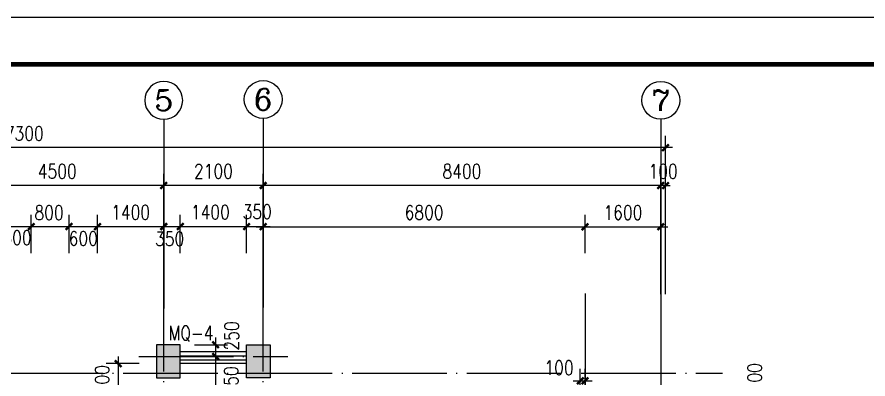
# Model space of a CAD drawing. Extents: x 535358 to 858566, y -185481 to -98609.
# Drawn here: x 797393 to 815370, y -127909 to -120258 of the extents above; entities that cross this region are included whole.
import ezdxf
from ezdxf.enums import TextEntityAlignment as Align

# ---------------------------------------------------------------- set-up
doc = ezdxf.new("R2010")
doc.units = 0
doc.header["$LTSCALE"] = 1000
doc.header["$MEASUREMENT"] = 0
doc.linetypes.add('ACAD_ISO04W100', pattern=[30.5, 24, -3, 0.5, -3])
doc.linetypes.add('DOTE', pattern=[2.42, 2, -0.2, 0.02, -0.2])
doc.layers.get('0').update_dxf_attribs({"linetype": 'CONTINUOUS'})
doc.layers.get('DEFPOINTS').update_dxf_attribs({"linetype": 'CONTINUOUS'})
for name, color, linetype in [('AXIS', 3, 'CONTINUOUS'), ('AXIS_TEXT', 3, 'CONTINUOUS'), ('COLUMN', 7, 'CONTINUOUS'), ('DOTE', 1, 'DOTE'), ('PUB_DIM', 3, 'CONTINUOUS'), ('PUB_TITLE', 4, 'CONTINUOUS'), ('SOLID_HATCH', 251, 'CONTINUOUS'), ('WINDOW', 2, 'CONTINUOUS'), ('WINDOW_TEXT', 7, 'CONTINUOUS')]:
    doc.layers.add(name, color=color, linetype=linetype)
doc.styles.add('_SIMPLEX', font='SIMPLEX.shx', dxfattribs={"width": 0.8})
doc.styles.add('COMPLEX', font='COMPLEX.shx')
doc.styles.add('dim_font', font='SIMPLEX.shx', dxfattribs={"width": 0.8})
doc.styles.add('SIMPLEX', font='SIMPLEX.SHX')
doc.dimstyles.new('DIMN', dxfattribs={"dimtxt": 300, "dimasz": 100, "dimexe": 250, "dimexo": 300, "dimgap": 0, "dimtad": 0, "dimdec": 0, "dimzin": 0, "dimdsep": 46, "dimtxsty": 'dim_font', "dimblk": 'ARCHTICK', "dimcen": 0.09, "dimdle": 150, "dimclrt": 7, "dimazin": 0, "dimtfac": 1, "dimtdec": 0, "dimtix": 1, "dimtmove": 2, "dimatfit": 3, "dimldrblk": 'ARCHTICK', "dimfxl": 1, "dimtvp": 1, "dimtolj": 1, "dimtzin": 0, "dimarcsym": 0})

# ---------------------------------------------------------------- blocks, each defined once
blk = doc.blocks.new('_FZH')
for p, q in [((-0.5, 0.5), (-0.5, -0.5)), ((0.5, 0.5), (-0.5, 0.5)), ((0.5, -0.5), (0.5, 0.5)), ((-0.5, -0.5), (0.5, -0.5))]:
    blk.add_line(p, q)
at = {"layer": 'SOLID_HATCH'}
blk.add_solid([(0.5, 0.5), (0.5, -0.5), (-0.5, 0.5), (-0.5, -0.5)], dxfattribs=at)
blk = doc.blocks.new('_wblk')
for p, q in [((-0.5, 0.5), (0.5, 0.5)), ((0.5, 0.167), (-0.5, 0.167)), ((0.5, -0.167), (-0.5, -0.167)), ((-0.5, -0.5), (0.5, -0.5))]:
    blk.add_line(p, q)
at = {"layer": 'WINDOW_TEXT', "style": 'SIMPLEX', "flags": 9}
blk.add_attdef('A', text='', height=1, dxfattribs=at).set_placement((0, 1.5), align=Align.MIDDLE)
blk = doc.blocks.new('_archtick')
at = {"const_width": 0.5}
blk.add_lwpolyline([(-0.7, -0.7), (0.7, 0.7)], dxfattribs=at)
blk = doc.blocks.new('*D795')
at = {"layer": 'AXIS', "color": 0, "lineweight": -2, "transparency": 16777216}
for p, q in [((800493, -126120), (800493, -123570)), ((802593, -126120), (802593, -123570)), ((802743, -123820), (800343, -123820))]:
    blk.add_line(p, q, dxfattribs=at)
at = {"layer": 'DEFPOINTS', "color": 0, "transparency": 16777216}
for p in [(800493, -123820), (800493, -126420), (802593, -126420)]:
    blk.add_point(p, dxfattribs=at)
at = {"layer": 'AXIS', "color": 0, "lineweight": -2, "transparency": 16777216, "xscale": 100, "yscale": 100, "zscale": 100, "rotation": 180}
blk.add_blockref('_archtick', (800493, -123820), dxfattribs=at)
at = {"layer": 'AXIS', "color": 0, "lineweight": -2, "transparency": 16777216, "xscale": 100, "yscale": 100, "zscale": 100}
blk.add_blockref('_archtick', (802593, -123820), dxfattribs=at)
at = {"layer": 'AXIS', "color": 7, "transparency": 16777216, "insert": (801543, -123520), "char_height": 300, "attachment_point": 5, "style": 'dim_font'}
blk.add_mtext('\\A1;2100', dxfattribs=at)
blk = doc.blocks.new('*D796')
at = {"layer": 'AXIS', "color": 0, "lineweight": -2, "transparency": 16777216}
for p, q in [((795993, -126120), (795993, -123570)), ((800493, -126120), (800493, -123570)), ((800643, -123820), (795843, -123820))]:
    blk.add_line(p, q, dxfattribs=at)
at = {"layer": 'DEFPOINTS', "color": 0, "transparency": 16777216}
for p in [(795993, -123820), (795993, -126420), (800493, -126420)]:
    blk.add_point(p, dxfattribs=at)
at = {"layer": 'AXIS', "color": 0, "lineweight": -2, "transparency": 16777216, "xscale": 100, "yscale": 100, "zscale": 100, "rotation": 180}
blk.add_blockref('_archtick', (795993, -123820), dxfattribs=at)
at = {"layer": 'AXIS', "color": 0, "lineweight": -2, "transparency": 16777216, "xscale": 100, "yscale": 100, "zscale": 100}
blk.add_blockref('_archtick', (800493, -123820), dxfattribs=at)
at = {"layer": 'AXIS', "color": 7, "transparency": 16777216, "insert": (798243, -123520), "char_height": 300, "attachment_point": 5, "style": 'dim_font'}
blk.add_mtext('\\A1;4500', dxfattribs=at)
blk = doc.blocks.new('*D800')
at = {"layer": 'AXIS', "color": 0, "lineweight": -2, "transparency": 16777216}
for p, q in [((783793, -126120), (783793, -122770)), ((811093, -126120), (811093, -122770)), ((811243, -123020), (783643, -123020))]:
    blk.add_line(p, q, dxfattribs=at)
at = {"layer": 'DEFPOINTS', "color": 0, "transparency": 16777216}
for p in [(783793, -123020), (783793, -126420), (811093, -126420)]:
    blk.add_point(p, dxfattribs=at)
at = {"layer": 'AXIS', "color": 0, "lineweight": -2, "transparency": 16777216, "xscale": 100, "yscale": 100, "zscale": 100, "rotation": 180}
blk.add_blockref('_archtick', (783793, -123020), dxfattribs=at)
at = {"layer": 'AXIS', "color": 0, "lineweight": -2, "transparency": 16777216, "xscale": 100, "yscale": 100, "zscale": 100}
blk.add_blockref('_archtick', (811093, -123020), dxfattribs=at)
at = {"layer": 'AXIS', "color": 7, "transparency": 16777216, "insert": (797443, -122720), "char_height": 300, "attachment_point": 5, "style": 'dim_font'}
blk.add_mtext('\\A1;27300', dxfattribs=at)
blk = doc.blocks.new('_axiso')
blk.add_circle((0, 0), 0.5)
at = {"layer": 'AXIS_TEXT', "style": 'COMPLEX', "width": 1.041667}
blk.add_attdef('A', text='', height=0.56, dxfattribs=at).set_placement((-0.25, -0.28), (0.25, -0.28), align=Align.FIT)
blk = doc.blocks.new('*D804')
at = {"layer": 'AXIS', "color": 0, "lineweight": -2, "transparency": 16777216}
for p, q in [((802593, -126120), (802593, -123570)), ((810993, -126120), (810993, -123570)), ((811143, -123820), (802443, -123820))]:
    blk.add_line(p, q, dxfattribs=at)
at = {"layer": 'DEFPOINTS', "color": 0, "transparency": 16777216}
for p in [(802593, -123820), (802593, -126420), (810993, -126420)]:
    blk.add_point(p, dxfattribs=at)
at = {"layer": 'AXIS', "color": 0, "lineweight": -2, "transparency": 16777216, "xscale": 100, "yscale": 100, "zscale": 100, "rotation": 180}
blk.add_blockref('_archtick', (802593, -123820), dxfattribs=at)
at = {"layer": 'AXIS', "color": 0, "lineweight": -2, "transparency": 16777216, "xscale": 100, "yscale": 100, "zscale": 100}
blk.add_blockref('_archtick', (810993, -123820), dxfattribs=at)
at = {"layer": 'AXIS', "color": 7, "transparency": 16777216, "insert": (806793, -123520), "char_height": 300, "attachment_point": 5, "style": 'dim_font'}
blk.add_mtext('\\A1;8400', dxfattribs=at)
blk = doc.blocks.new('*D806')
at = {"layer": 'DEFPOINTS', "color": 0, "transparency": 16777216}
for p in [(809393, -124692), (802593, -125553), (809393, -125553)]:
    blk.add_point(p, dxfattribs=at)
at = {"layer": 'PUB_DIM', "color": 0, "lineweight": -2, "transparency": 16777216}
for p, q in [((802593, -125253), (802593, -124442)), ((809393, -125253), (809393, -124442)), ((802443, -124692), (809543, -124692))]:
    blk.add_line(p, q, dxfattribs=at)
at = {"layer": 'PUB_DIM', "color": 0, "lineweight": -2, "transparency": 16777216, "xscale": 100, "yscale": 100, "zscale": 100, "rotation": 180}
blk.add_blockref('_archtick', (802593, -124692), dxfattribs=at)
at = {"layer": 'PUB_DIM', "color": 0, "lineweight": -2, "transparency": 16777216, "xscale": 100, "yscale": 100, "zscale": 100}
blk.add_blockref('_archtick', (809393, -124692), dxfattribs=at)
at = {"layer": 'PUB_DIM', "color": 7, "transparency": 16777216, "insert": (805993, -124392), "char_height": 300, "attachment_point": 5, "style": 'dim_font'}
blk.add_mtext('\\A1;6800', dxfattribs=at)
blk = doc.blocks.new('*D807')
at = {"layer": 'DEFPOINTS', "color": 0, "transparency": 16777216}
for p in [(810993, -124692), (809393, -125553), (810993, -125553)]:
    blk.add_point(p, dxfattribs=at)
at = {"layer": 'PUB_DIM', "color": 0, "lineweight": -2, "transparency": 16777216}
for p, q in [((809393, -125253), (809393, -124442)), ((810993, -125253), (810993, -124442)), ((809243, -124692), (811143, -124692))]:
    blk.add_line(p, q, dxfattribs=at)
at = {"layer": 'PUB_DIM', "color": 0, "lineweight": -2, "transparency": 16777216, "xscale": 100, "yscale": 100, "zscale": 100, "rotation": 180}
blk.add_blockref('_archtick', (809393, -124692), dxfattribs=at)
at = {"layer": 'PUB_DIM', "color": 0, "lineweight": -2, "transparency": 16777216, "xscale": 100, "yscale": 100, "zscale": 100}
blk.add_blockref('_archtick', (810993, -124692), dxfattribs=at)
at = {"layer": 'PUB_DIM', "color": 7, "transparency": 16777216, "insert": (810193, -124392), "char_height": 300, "attachment_point": 5, "style": 'dim_font'}
blk.add_mtext('\\A1;1600', dxfattribs=at)
blk = doc.blocks.new('*D814')
at = {"layer": 'DEFPOINTS', "color": 0, "transparency": 16777216}
for p in [(797693, -124688), (797093, -125549), (797693, -125549)]:
    blk.add_point(p, dxfattribs=at)
at = {"layer": 'PUB_DIM', "color": 0, "lineweight": -2, "transparency": 16777216}
for p, q in [((797093, -125249), (797093, -124438)), ((797693, -125249), (797693, -124438)), ((796943, -124688), (797843, -124688))]:
    blk.add_line(p, q, dxfattribs=at)
at = {"layer": 'PUB_DIM', "color": 0, "lineweight": -2, "transparency": 16777216, "xscale": 100, "yscale": 100, "zscale": 100, "rotation": 180}
blk.add_blockref('_archtick', (797093, -124688), dxfattribs=at)
at = {"layer": 'PUB_DIM', "color": 0, "lineweight": -2, "transparency": 16777216, "xscale": 100, "yscale": 100, "zscale": 100}
blk.add_blockref('_archtick', (797693, -124688), dxfattribs=at)
at = {"layer": 'PUB_DIM', "color": 7, "transparency": 16777216, "insert": (797393, -124924), "char_height": 300, "attachment_point": 5, "style": 'dim_font'}
blk.add_mtext('\\A1;600', dxfattribs=at)
blk = doc.blocks.new('*D815')
at = {"layer": 'DEFPOINTS', "color": 0, "transparency": 16777216}
for p in [(799093, -124688), (798493, -125549), (799093, -125549)]:
    blk.add_point(p, dxfattribs=at)
at = {"layer": 'PUB_DIM', "color": 0, "lineweight": -2, "transparency": 16777216}
for p, q in [((798493, -125249), (798493, -124438)), ((799093, -125249), (799093, -124438)), ((798343, -124688), (799243, -124688))]:
    blk.add_line(p, q, dxfattribs=at)
at = {"layer": 'PUB_DIM', "color": 0, "lineweight": -2, "transparency": 16777216, "xscale": 100, "yscale": 100, "zscale": 100, "rotation": 180}
blk.add_blockref('_archtick', (798493, -124688), dxfattribs=at)
at = {"layer": 'PUB_DIM', "color": 0, "lineweight": -2, "transparency": 16777216, "xscale": 100, "yscale": 100, "zscale": 100}
blk.add_blockref('_archtick', (799093, -124688), dxfattribs=at)
at = {"layer": 'PUB_DIM', "color": 7, "transparency": 16777216, "insert": (798793, -124939), "char_height": 300, "attachment_point": 5, "style": 'dim_font'}
blk.add_mtext('\\A1;600', dxfattribs=at)
blk = doc.blocks.new('*D816')
at = {"layer": 'DEFPOINTS', "color": 0, "transparency": 16777216}
for p in [(800493, -124688), (799093, -125549), (800493, -125549)]:
    blk.add_point(p, dxfattribs=at)
at = {"layer": 'PUB_DIM', "color": 0, "lineweight": -2, "transparency": 16777216}
for p, q in [((799093, -125249), (799093, -124438)), ((800493, -125249), (800493, -124438)), ((798943, -124688), (800643, -124688))]:
    blk.add_line(p, q, dxfattribs=at)
at = {"layer": 'PUB_DIM', "color": 0, "lineweight": -2, "transparency": 16777216, "xscale": 100, "yscale": 100, "zscale": 100, "rotation": 180}
blk.add_blockref('_archtick', (799093, -124688), dxfattribs=at)
at = {"layer": 'PUB_DIM', "color": 0, "lineweight": -2, "transparency": 16777216, "xscale": 100, "yscale": 100, "zscale": 100}
blk.add_blockref('_archtick', (800493, -124688), dxfattribs=at)
at = {"layer": 'PUB_DIM', "color": 7, "transparency": 16777216, "insert": (799793, -124388), "char_height": 300, "attachment_point": 5, "style": 'dim_font'}
blk.add_mtext('\\A1;1400', dxfattribs=at)
blk = doc.blocks.new('*D817')
at = {"layer": 'DEFPOINTS', "color": 0, "transparency": 16777216}
for p in [(798493, -124688), (797693, -125549), (798493, -125549)]:
    blk.add_point(p, dxfattribs=at)
at = {"layer": 'PUB_DIM', "color": 0, "lineweight": -2, "transparency": 16777216}
for p, q in [((797693, -125249), (797693, -124438)), ((798493, -125249), (798493, -124438)), ((797543, -124688), (798643, -124688))]:
    blk.add_line(p, q, dxfattribs=at)
at = {"layer": 'PUB_DIM', "color": 0, "lineweight": -2, "transparency": 16777216, "xscale": 100, "yscale": 100, "zscale": 100, "rotation": 180}
blk.add_blockref('_archtick', (797693, -124688), dxfattribs=at)
at = {"layer": 'PUB_DIM', "color": 0, "lineweight": -2, "transparency": 16777216, "xscale": 100, "yscale": 100, "zscale": 100}
blk.add_blockref('_archtick', (798493, -124688), dxfattribs=at)
at = {"layer": 'PUB_DIM', "color": 7, "transparency": 16777216, "insert": (798070, -124393), "char_height": 300, "attachment_point": 5, "style": 'dim_font'}
blk.add_mtext('\\A1;800', dxfattribs=at)
blk = doc.blocks.new('*D822')
at = {"layer": 'DEFPOINTS', "color": 0, "transparency": 16777216}
for p in [(800843, -124688), (800493, -125549), (800843, -125549)]:
    blk.add_point(p, dxfattribs=at)
at = {"layer": 'PUB_DIM', "color": 0, "lineweight": -2, "transparency": 16777216}
for p, q in [((800493, -125249), (800493, -124438)), ((800843, -125249), (800843, -124438)), ((800343, -124688), (800993, -124688))]:
    blk.add_line(p, q, dxfattribs=at)
at = {"layer": 'PUB_DIM', "color": 0, "lineweight": -2, "transparency": 16777216, "xscale": 100, "yscale": 100, "zscale": 100, "rotation": 180}
blk.add_blockref('_archtick', (800493, -124688), dxfattribs=at)
at = {"layer": 'PUB_DIM', "color": 0, "lineweight": -2, "transparency": 16777216, "xscale": 100, "yscale": 100, "zscale": 100}
blk.add_blockref('_archtick', (800843, -124688), dxfattribs=at)
at = {"layer": 'PUB_DIM', "color": 7, "transparency": 16777216, "insert": (800618, -124947), "char_height": 300, "attachment_point": 5, "style": 'dim_font'}
blk.add_mtext('\\A1;350', dxfattribs=at)
blk = doc.blocks.new('*D823')
at = {"layer": 'DEFPOINTS', "color": 0, "transparency": 16777216}
for p in [(802243, -124688), (800843, -125549), (802243, -125549)]:
    blk.add_point(p, dxfattribs=at)
at = {"layer": 'PUB_DIM', "color": 0, "lineweight": -2, "transparency": 16777216}
for p, q in [((800843, -125249), (800843, -124438)), ((802243, -125249), (802243, -124438)), ((800693, -124688), (802393, -124688))]:
    blk.add_line(p, q, dxfattribs=at)
at = {"layer": 'PUB_DIM', "color": 0, "lineweight": -2, "transparency": 16777216, "xscale": 100, "yscale": 100, "zscale": 100, "rotation": 180}
blk.add_blockref('_archtick', (800843, -124688), dxfattribs=at)
at = {"layer": 'PUB_DIM', "color": 0, "lineweight": -2, "transparency": 16777216, "xscale": 100, "yscale": 100, "zscale": 100}
blk.add_blockref('_archtick', (802243, -124688), dxfattribs=at)
at = {"layer": 'PUB_DIM', "color": 7, "transparency": 16777216, "insert": (801477, -124382), "char_height": 300, "attachment_point": 5, "style": 'dim_font'}
blk.add_mtext('\\A1;1400', dxfattribs=at)
blk = doc.blocks.new('*D824')
at = {"layer": 'DEFPOINTS', "color": 0, "transparency": 16777216}
for p in [(802593, -124688), (802243, -125549), (802593, -125549)]:
    blk.add_point(p, dxfattribs=at)
at = {"layer": 'PUB_DIM', "color": 0, "lineweight": -2, "transparency": 16777216}
for p, q in [((802243, -125249), (802243, -124438)), ((802593, -125249), (802593, -124438)), ((802093, -124688), (802743, -124688))]:
    blk.add_line(p, q, dxfattribs=at)
at = {"layer": 'PUB_DIM', "color": 0, "lineweight": -2, "transparency": 16777216, "xscale": 100, "yscale": 100, "zscale": 100, "rotation": 180}
blk.add_blockref('_archtick', (802243, -124688), dxfattribs=at)
at = {"layer": 'PUB_DIM', "color": 0, "lineweight": -2, "transparency": 16777216, "xscale": 100, "yscale": 100, "zscale": 100}
blk.add_blockref('_archtick', (802593, -124688), dxfattribs=at)
at = {"layer": 'PUB_DIM', "color": 7, "transparency": 16777216, "insert": (802468, -124374), "char_height": 300, "attachment_point": 5, "style": 'dim_font'}
blk.add_mtext('\\A1;350', dxfattribs=at)
blk = doc.blocks.new('*D839')
at = {"layer": 'AXIS', "color": 0, "lineweight": -2, "transparency": 16777216}
for p, q in [((810993, -126120), (810993, -123570)), ((811093, -126120), (811093, -123570)), ((810993, -123820), (810893, -123820)), ((811093, -123820), (810993, -123820)), ((811093, -123820), (811193, -123820))]:
    blk.add_line(p, q, dxfattribs=at)
at = {"layer": 'DEFPOINTS', "color": 0, "transparency": 16777216}
for p in [(810993, -123820), (810993, -126420), (811093, -126420)]:
    blk.add_point(p, dxfattribs=at)
at = {"layer": 'AXIS', "color": 0, "lineweight": -2, "transparency": 16777216, "xscale": 100, "yscale": 100, "zscale": 100}
blk.add_blockref('_archtick', (810993, -123820), dxfattribs=at)
at = {"layer": 'AXIS', "color": 0, "lineweight": -2, "transparency": 16777216, "xscale": 100, "yscale": 100, "zscale": 100, "rotation": 180}
blk.add_blockref('_archtick', (811093, -123820), dxfattribs=at)
at = {"layer": 'AXIS', "color": 7, "transparency": 16777216, "insert": (811043, -123520), "char_height": 300, "attachment_point": 5, "style": 'dim_font'}
blk.add_mtext('\\A1;100', dxfattribs=at)
blk = doc.blocks.new('*D841')
at = {"layer": 'DEFPOINTS', "color": 0, "transparency": 16777216}
for p in [(809393, -127947), (809293, -128489), (809393, -128489)]:
    blk.add_point(p, dxfattribs=at)
at = {"layer": 'PUB_DIM', "color": 0, "lineweight": -2, "transparency": 16777216}
for p, q in [((809293, -128189), (809293, -127697)), ((809393, -128189), (809393, -127697)), ((809143, -127947), (809543, -127947))]:
    blk.add_line(p, q, dxfattribs=at)
at = {"layer": 'PUB_DIM', "color": 0, "lineweight": -2, "transparency": 16777216, "xscale": 100, "yscale": 100, "zscale": 100, "rotation": 180}
blk.add_blockref('_archtick', (809293, -127947), dxfattribs=at)
at = {"layer": 'PUB_DIM', "color": 0, "lineweight": -2, "transparency": 16777216, "xscale": 100, "yscale": 100, "zscale": 100}
blk.add_blockref('_archtick', (809393, -127947), dxfattribs=at)
at = {"layer": 'PUB_DIM', "color": 7, "transparency": 16777216, "insert": (808843, -127672), "char_height": 300, "attachment_point": 5, "style": 'dim_font'}
blk.add_mtext('\\A1;100', dxfattribs=at)
blk = doc.blocks.new('*D844')
at = {"layer": 'DEFPOINTS', "color": 0, "transparency": 16777216}
for p in [(812414, -128284), (813275, -128284), (812414, -128384)]:
    blk.add_point(p, dxfattribs=at)
at = {"layer": 'PUB_DIM', "color": 0, "lineweight": -2, "transparency": 16777216}
for p, q in [((813275, -128534), (813275, -128134)), ((812714, -128284), (813525, -128284)), ((812714, -128384), (813525, -128384))]:
    blk.add_line(p, q, dxfattribs=at)
at = {"layer": 'PUB_DIM', "color": 0, "lineweight": -2, "transparency": 16777216, "xscale": 100, "yscale": 100, "zscale": 100}
for p, rotation in [((813275, -128284), 90), ((813275, -128384), 270)]:
    blk.add_blockref('_archtick', p, dxfattribs=dict(at, rotation=rotation))
at = {"layer": 'PUB_DIM', "color": 7, "transparency": 16777216, "insert": (812975, -127882), "char_height": 300, "attachment_point": 5, "rotation": 90, "style": 'dim_font'}
blk.add_mtext('\\A1;100', dxfattribs=at)
blk = doc.blocks.new('*D1141')
at = {"layer": 'DEFPOINTS', "color": 0, "transparency": 16777216}
for p in [(800922, -127434), (800931, -128384), (801589, -128384)]:
    blk.add_point(p, dxfattribs=at)
at = {"layer": 'PUB_DIM', "color": 0, "lineweight": -2, "transparency": 16777216}
for p, q in [((801222, -127434), (801839, -127434)), ((801589, -127284), (801589, -128534)), ((801231, -128384), (801839, -128384))]:
    blk.add_line(p, q, dxfattribs=at)
at = {"layer": 'PUB_DIM', "color": 0, "lineweight": -2, "transparency": 16777216, "xscale": 100, "yscale": 100, "zscale": 100}
for p, rotation in [((801589, -127434), 90), ((801589, -128384), 270)]:
    blk.add_blockref('_archtick', p, dxfattribs=dict(at, rotation=rotation))
at = {"layer": 'PUB_DIM', "color": 7, "transparency": 16777216, "insert": (801917, -127949), "char_height": 300, "attachment_point": 5, "rotation": 90, "style": 'dim_font'}
blk.add_mtext('\\A1;950', dxfattribs=at)
blk = doc.blocks.new('*D1143')
at = {"layer": 'DEFPOINTS', "color": 0, "transparency": 16777216}
for p in [(800843, -127184), (800931, -127434), (801589, -127434)]:
    blk.add_point(p, dxfattribs=at)
at = {"layer": 'PUB_DIM', "color": 0, "lineweight": -2, "transparency": 16777216}
for p, q in [((801589, -127034), (801589, -127584)), ((801143, -127184), (801839, -127184)), ((801231, -127434), (801839, -127434))]:
    blk.add_line(p, q, dxfattribs=at)
at = {"layer": 'PUB_DIM', "color": 0, "lineweight": -2, "transparency": 16777216, "xscale": 100, "yscale": 100, "zscale": 100}
for p, rotation in [((801589, -127184), 90), ((801589, -127434), 270)]:
    blk.add_blockref('_archtick', p, dxfattribs=dict(at, rotation=rotation))
at = {"layer": 'PUB_DIM', "color": 7, "transparency": 16777216, "insert": (801928, -126999), "char_height": 300, "attachment_point": 5, "rotation": 90, "style": 'dim_font'}
blk.add_mtext('\\A1;250', dxfattribs=at)
blk = doc.blocks.new('*D1147')
at = {"layer": 'DEFPOINTS', "color": 0, "transparency": 16777216}
for p in [(800275, -127584), (799529, -128384), (800188, -128384)]:
    blk.add_point(p, dxfattribs=at)
at = {"layer": 'PUB_DIM', "color": 0, "lineweight": -2, "transparency": 16777216}
for p, q in [((799529, -127434), (799529, -128534)), ((799975, -127584), (799279, -127584)), ((799888, -128384), (799279, -128384))]:
    blk.add_line(p, q, dxfattribs=at)
at = {"layer": 'PUB_DIM', "color": 0, "lineweight": -2, "transparency": 16777216, "xscale": 100, "yscale": 100, "zscale": 100}
for p, rotation in [((799529, -127584), 90), ((799529, -128384), 270)]:
    blk.add_blockref('_archtick', p, dxfattribs=dict(at, rotation=rotation))
at = {"layer": 'PUB_DIM', "color": 7, "transparency": 16777216, "insert": (799191, -127924), "char_height": 300, "attachment_point": 5, "rotation": 90, "style": 'dim_font'}
blk.add_mtext('\\A1;800', dxfattribs=at)

msp = doc.modelspace()

# ---------------------------------------------------------------- linework, layer by layer
at = {"layer": 'AXIS'}
for p, q in [((800493.3, -122419.8), (800493.3, -126419.8)), ((802593.3, -122401.2), (802593.3, -126401.2)), ((810993.3, -122419.8), (810993.3, -126419.8))]:
    msp.add_line(p, q, dxfattribs=at)
at = {"layer": 'DOTE'}
for p, q in [((800493.3, -137434.5), (800493.3, -126101.2)), ((802593.3, -137434.5), (802593.3, -126101.2)), ((799963.4, -127434.5), (803111.2, -127434.5)), ((782693.3, -127784.5), (812293.3, -127784.5))]:
    msp.add_line(p, q, dxfattribs=at)
at = {"layer": 'DOTE', "linetype": 'ACAD_ISO04W100', "ltscale": 0.09}
for p, q in [((809393.3, -126101.2), (809393.3, -137434.5)), ((810993.3, -126101.2), (810993.3, -137434.5))]:
    msp.add_line(p, q, dxfattribs=at)
at = {"layer": 'PUB_TITLE'}
msp.add_lwpolyline([(774197.1, -162258.4), (774197.1, -120258.4), (833597.1, -120258.4), (833597.1, -162258.4)], close=True, dxfattribs=at)
at = {"layer": 'PUB_TITLE', "const_width": 100}
msp.add_lwpolyline([(776697.1, -161258.4), (832597.1, -161258.4), (832597.1, -121258.4), (776697.1, -121258.4)], close=True, dxfattribs=at)

# ---------------------------------------------------------------- block references
at = {"layer": 'AXIS'}
ref = msp.add_blockref('_axiso', (800493.3, -122019.8), dxfattribs=dict(at, xscale=-800, yscale=800, zscale=800, rotation=180))
ref.add_attrib('A', '5', dxfattribs={"layer": 'AXIS_TEXT', "height": 448, "style": 'COMPLEX', "width": 1.339286}).set_placement((800293.3, -122243.8), (800693.3, -122243.8), align=Align.FIT)
ref = msp.add_blockref('_axiso', (802593.3, -122001.2), dxfattribs=dict(at, xscale=800, yscale=800, zscale=800))
ref.add_attrib('A', '6', dxfattribs={"layer": 'AXIS_TEXT', "height": 448, "style": 'COMPLEX', "width": 1.339286}).set_placement((802393.3, -122225.2), (802793.3, -122225.2), align=Align.FIT)
ref = msp.add_blockref('_axiso', (810993.3, -122019.8), dxfattribs=dict(at, xscale=800, yscale=800, zscale=800))
ref.add_attrib('A', '7', dxfattribs={"layer": 'AXIS_TEXT', "height": 448, "style": 'COMPLEX', "width": 1.339286}).set_placement((810793.3, -122243.8), (811193.3, -122243.8), align=Align.FIT)
at = {"layer": 'COLUMN', "yscale": 700, "zscale": 500}
for p, xscale in [((800593.3, -127534.5), 500), ((802493.3, -127534.5), -500)]:
    msp.add_blockref('_FZH', p, dxfattribs=dict(at, xscale=xscale))
at = {"layer": 'WINDOW'}
ref = msp.add_blockref('_wblk', (801543.3, -127459.5), dxfattribs=dict(at, xscale=1400, yscale=250.0000000000437, zscale=1500, rotation=180))
ref.add_attrib('A', 'MQ-4', dxfattribs={"layer": 'WINDOW_TEXT', "height": 300, "style": '_SIMPLEX', "width": 0.8, "flags": 8}).set_placement((801069.7, -126953.2), align=Align.MIDDLE)

# ---------------------------------------------------------------- dimensions: what is measured, and where the dimension line sits
at = {"layer": 'AXIS'}
for base, p1, p2, picture, middle in [((783793.3, -123019.8), (811093.3, -126419.8), (783793.3, -126419.8), '*D800', (797443.3, -122719.8)), ((795993.3, -123819.8), (800493.3, -126419.8), (795993.3, -126419.8), '*D796', (798243.3, -123519.8)), ((800493.3, -123819.8), (802593.3, -126419.8), (800493.3, -126419.8), '*D795', (801543.3, -123519.8)), ((802593.3, -123819.8), (810993.3, -126419.8), (802593.3, -126419.8), '*D804', (806793.3, -123519.8)), ((810993.3, -123819.8), (811093.3, -126419.8), (810993.3, -126419.8), '*D839', (811043.3, -123519.8))]:
    dim = msp.add_linear_dim(base=base, p1=p1, p2=p2, angle=180, dimstyle='DIMN', dxfattribs=at)
    dim.commit()
    dim.dimension.update_dxf_attribs({"geometry": picture, "text_midpoint": middle})
at = {"layer": 'PUB_DIM', "color": 30}
for base, p1, p2, picture, middle in [((798493.3, -124687.6), (797693.3, -125549.2), (798493.3, -125549.2), '*D817', (798069.9, -124392.6)), ((802243.3, -124687.6), (800843.3, -125549.2), (802243.3, -125549.2), '*D823', (801476.8, -124381.8)), ((802593.3, -124687.6), (802243.3, -125549.2), (802593.3, -125549.2), '*D824', (802468.3, -124374.4)), ((797693.3, -124687.6), (797093.3, -125549.2), (797693.3, -125549.2), '*D814', (797393.3, -124924.4)), ((799093.3, -124687.6), (798493.3, -125549.2), (799093.3, -125549.2), '*D815', (798793.3, -124939.4)), ((800843.3, -124687.6), (800493.3, -125549.2), (800843.3, -125549.2), '*D822', (800618.3, -124947.2)), ((809393.3, -127947.4), (809293.3, -128488.7), (809393.3, -128488.7), '*D841', (808843.3, -127671.7))]:
    dim = msp.add_linear_dim(base=base, p1=p1, p2=p2, dimstyle='DIMN', dxfattribs=at)
    dim.commit()
    dim.dimension.update_dxf_attribs({"geometry": picture, "text_midpoint": middle, "dimtype": 160})
for base, p1, p2, picture, middle in [((800493.3, -124687.6), (799093.3, -125549.2), (800493.3, -125549.2), '*D816', (799793.3, -124387.6)), ((809393.3, -124691.9), (802593.3, -125553.4), (809393.3, -125553.4), '*D806', (805993.3, -124391.9)), ((810993.3, -124691.9), (809393.3, -125553.4), (810993.3, -125553.4), '*D807', (810193.3, -124391.9))]:
    dim = msp.add_linear_dim(base=base, p1=p1, p2=p2, dimstyle='DIMN', dxfattribs=at)
    dim.commit()
    dim.dimension.update_dxf_attribs({"geometry": picture, "text_midpoint": middle})
for base, p1, p2, picture, middle in [((801589.3, -127434.5), (800843.3, -127184.5), (800930.7, -127434.5), '*D1143', (801928, -126998.9)), ((799529.4, -128384.5), (800275.3, -127584.5), (800187.9, -128384.5), '*D1147', (799190.7, -127923.6)), ((801589.3, -128384.5), (800922.4, -127434.5), (800930.7, -128384.5), '*D1141', (801917.4, -127948.9)), ((813275.3, -128284.5), (812413.8, -128384.5), (812413.8, -128284.5), '*D844', (812975.3, -127881.8))]:
    dim = msp.add_linear_dim(base=base, p1=p1, p2=p2, angle=90, dimstyle='DIMN', dxfattribs=at)
    dim.commit()
    dim.dimension.update_dxf_attribs({"geometry": picture, "text_midpoint": middle, "dimtype": 160})

doc.saveas('drawing.dxf')
